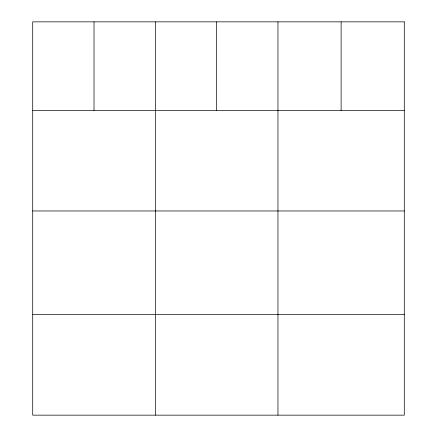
<?xml version="1.0" encoding="UTF-8"?>
<svg xmlns="http://www.w3.org/2000/svg" width="437" height="437" viewBox="0 0 437 437"><rect width="100%" height="100%" fill="white"/><g stroke="black" fill="none" stroke-linecap="round" stroke-linejoin="round"><path stroke-width="0.66" d="M32.709 110.386L404.291 110.386M32.709 210.962L404.291 210.962M32.709 314.58L404.291 314.58M341.122 21.85L341.122 110.386M277.954 21.85L277.954 415.15M216.643 21.85L216.643 110.386M155.332 21.85L155.332 415.15M94.021 21.85L94.021 110.386M404.291 21.85L32.709 21.85L32.709 415.15L404.291 415.15L404.291 21.85"/></g></svg>
